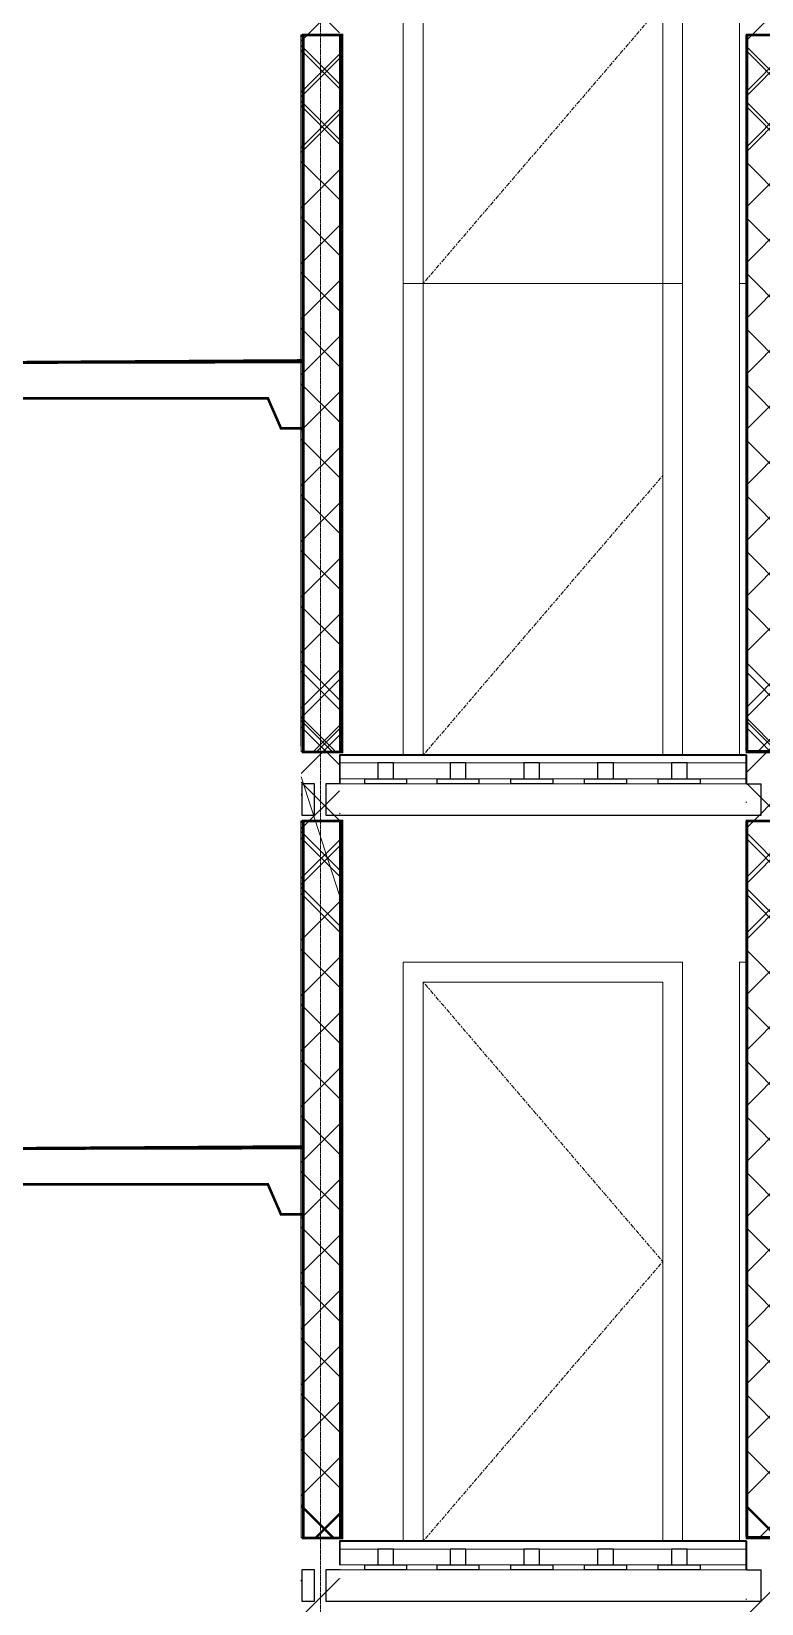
# Model space of a CAD drawing. Header units: inches. Extents: x -2431 to 214825, y 3 to 92804.
# Drawn here: x 162324 to 165112, y 17803 to 23803 of the extents above; entities that cross this region are included whole.
import ezdxf

# ---------------------------------------------------------------- set-up
doc = ezdxf.new("R2010")
doc.units = ezdxf.units.IN
doc.header["$MEASUREMENT"] = 0
doc.linetypes.add('Линия сетки', pattern=[22.224999999999994, 12.7, -3.174999999999999, 3.174999999999999, -3.174999999999999])
doc.linetypes.add('Центр', pattern=[31.749999999999996, 6.349999999999999, -4.7625, 15.875, -4.7625])
for name, color, linetype, lineweight in [('A-DOOR', 250, 'Continuous', 9), ('A-DOOR-FRAM', 250, 'Continuous', 18), ('A-FLOR', 250, 'Continuous', 9), ('A-WALL', 250, 'Continuous', 9), ('A-WALL-PATT', 250, 'Continuous', 25), ('I-WALL', 250, 'Continuous', 9), ('S-GRID', 250, 'Continuous', 9)]:
    doc.layers.add(name, color=color, linetype=linetype, lineweight=lineweight)
pattern_1 = [(45, (164716.2814225166, 32090.74681734701), (-251.4471713899363, 251.4471713899363), []), (45, (164716.2814225166, 32471.74681734701), (-251.4471713899363, 251.4471713899363), [])]
pattern_2 = [(45, (164716.2814225166, 32090.74681734701), (-106.0660171779821, 106.0660171779821), []), (135, (164716.2814225166, 32090.74681734701), (-106.0660171779821, -106.0660171779821), [])]
pattern_3 = [(45, (164716.2814225166, 31490.74681734701), (-251.4471713899363, 251.4471713899363), []), (45, (164716.2814225166, 31871.74681734701), (-251.4471713899363, 251.4471713899363), [])]
pattern_4 = [(45, (164716.2814225166, 31490.74681734701), (-106.0660171779821, 106.0660171779821), []), (135, (164716.2814225166, 31490.74681734701), (-106.0660171779821, -106.0660171779821), [])]

# ---------------------------------------------------------------- blocks, each defined once
blk = doc.blocks.new('Одиночные-Щитовые - 0915 x 2134 мм-348962-Сечение 0')
at = {"layer": 'A-DOOR', "linetype": 'Центр'}
for p, q in [((-5142.589691944655, 2134), (-4227.589691944655, 1067)), ((-4227.589691944655, 1067), (-5142.589691944656, -1.353583911622991e-13))]:
    blk.add_line(p, q, dxfattribs=at)
at = {"layer": 'A-DOOR-FRAM', "lineweight": 9}
for p, q in [((-5218.589691944656, 2209.999999999999), (-5218.589691944656, 0)), ((-4151.589691944657, 2209.999999999999), (-5218.589691944656, 2209.999999999999)), ((-4151.589691944657, 0), (-4151.589691944657, 2209.999999999999)), ((-5142.589691944656, 0), (-5142.589691944656, 2134.000000000002)), ((-5142.589691944656, 2134.000000000002), (-4227.589691944657, 2134.000000000002)), ((-4227.589691944657, 2134.000000000002), (-4227.589691944657, 0))]:
    blk.add_line(p, q, dxfattribs=at)
blk = doc.blocks.new('Одиночные-Щитовые - 0915 x 2134 мм-348958-Сечение 0')
at = {"layer": 'A-DOOR-FRAM', "lineweight": 9}
for p, q in [((-3935.089691944609, 0), (-3935.089691944609, 2209.999999999999)), ((-3935.089691944609, 2209.999999999999), (-3910.089691944614, 2209.999999999999))]:
    blk.add_line(p, q, dxfattribs=at)
blk = doc.blocks.new('Одиночные-Щитовые - 0915 x 2134 мм-V45-Сечение 0')
at = {"layer": 'A-DOOR', "linetype": 'Центр'}
for p, q in [((-5142.589691944655, 12934.00000000008), (-4227.589691944655, 11867.00000000008)), ((-4227.589691944655, 11867.00000000008), (-5142.589691944656, 10800.00000000008))]:
    blk.add_line(p, q, dxfattribs=at)
at = {"layer": 'A-DOOR'}
blk.add_line((-5142.589691944656, 10800.00000000008), (-4227.589691944657, 10800.00000000008), dxfattribs=at)
at = {"layer": 'A-DOOR-FRAM', "lineweight": 9}
for p, q in [((-5218.589691944656, 13010.00000000008), (-5218.589691944656, 10800.00000000008)), ((-4151.589691944657, 13010.00000000008), (-5218.589691944656, 13010.00000000008)), ((-4151.589691944657, 10800.00000000008), (-4151.589691944657, 13010.00000000008)), ((-5142.589691944656, 10800.00000000008), (-5142.589691944656, 12934.00000000008)), ((-5142.589691944656, 12934.00000000008), (-4227.589691944657, 12934.00000000008)), ((-4227.589691944657, 12934.00000000008), (-4227.589691944657, 10800.00000000008)), ((-5218.589691944656, 10800.00000000008), (-5142.589691944656, 10800.00000000008)), ((-4227.589691944657, 10800.00000000008), (-4151.589691944657, 10800.00000000008))]:
    blk.add_line(p, q, dxfattribs=at)
blk = doc.blocks.new('Одиночные-Щитовые - 0915 x 2134 мм-V46-Сечение 0')
at = {"layer": 'A-DOOR-FRAM', "lineweight": 9}
for p, q in [((-3935.089691944609, 10800.00000000008), (-3935.089691944609, 13010.00000000008)), ((-3935.089691944609, 13010.00000000008), (-3910.089691944614, 13010.00000000008)), ((-3935.089691944609, 10800.00000000008), (-3910.089691944614, 10800.00000000008))]:
    blk.add_line(p, q, dxfattribs=at)

msp = doc.modelspace()

# ---------------------------------------------------------------- hatches: boundary and pattern name
at = {"layer": 'A-WALL-PATT', "lineweight": 9}
h = msp.add_hatch(dxfattribs=at)
h.set_pattern_fill('FP_3', color=256, style=0, pattern_type=2)
h.set_pattern_definition(pattern_3)
h.paths.add_polyline_path([(163500.447730572, 21040.74681734707), (163502.447730572, 21040.74681734707), (163502.447730572, 24640.74681734707), (163500.447730572, 24640.74681734707), (163500.447730572, 22148.86821811082)], flags=0)
h = msp.add_hatch(dxfattribs=at)
h.set_pattern_fill('FP_3', color=256, style=0, pattern_type=2)
h.set_pattern_definition(pattern_3)
h.paths.add_polyline_path([(165052.447730572, 21040.74681734707), (165054.447730572, 21040.74681734707), (165054.447730572, 24640.74681734707), (165052.447730572, 24640.74681734707), (165052.447730572, 23907.55357025663)], flags=0)
h = msp.add_hatch(dxfattribs=at)
h.set_pattern_fill('FP_2', color=256, style=0, pattern_type=2)
h.set_pattern_definition(pattern_4)
h.paths.add_polyline_path([(163500.447730572, 24388.9989342253), (163354.447730572, 24388.9989342253), (163354.447730572, 21053.20426850743), (163500.447730572, 21053.20426850743)])
h.paths.add_polyline_path([(163355.883689857, 24490.74681734707), (163404.2844127769, 24490.74681734707), (163404.2844127769, 24530.74681734713), (163355.883689857, 24530.74681734713)])
h = msp.add_hatch(dxfattribs=at)
h.set_pattern_fill('FP_2', color=256, style=0, pattern_type=2)
h.set_pattern_definition(pattern_4)
h.paths.add_polyline_path([(165200.447730572, 24388.9989342225), (165054.4477305721, 24388.9989342225), (165054.447730572, 21056.89903738291), (165200.4477305721, 21056.89903738286)])
h = msp.add_hatch(dxfattribs=at)
h.set_pattern_fill('FP_3', color=256, style=0, pattern_type=2)
h.set_pattern_definition(pattern_1)
h.paths.add_polyline_path([(163500.447730572, 18040.74681734707), (163502.447730572, 18040.74681734707), (163502.447730572, 21640.74681734707), (163500.447730572, 21640.74681734707), (163500.447730572, 19231.49751381919)], flags=0)
h = msp.add_hatch(dxfattribs=at)
h.set_pattern_fill('FP_3', color=256, style=0, pattern_type=2)
h.set_pattern_definition(pattern_1)
h.paths.add_polyline_path([(165052.447730572, 18040.74681734707), (165054.447730572, 18040.74681734707), (165054.447730572, 21640.74681734707), (165052.447730572, 21640.74681734707), (165052.447730572, 20990.18286596501)], flags=0)
h = msp.add_hatch(dxfattribs=at)
h.set_pattern_fill('FP_2', color=256, style=0, pattern_type=2)
h.set_pattern_definition(pattern_2)
h.paths.add_polyline_path([(163500.447730572, 21388.9989342253), (163354.4477305719, 21388.9989342253), (163354.447730572, 18053.20426850743), (163500.447730572, 18053.20426850743)])
h = msp.add_hatch(dxfattribs=at)
h.set_pattern_fill('FP_2', color=256, style=0, pattern_type=2)
h.set_pattern_definition(pattern_2)
h.paths.add_polyline_path([(165200.447730572, 21388.9989342225), (165054.4477305721, 21388.9989342225), (165054.447730572, 18056.89903738291), (165200.4477305721, 18056.89903738291)])

# ---------------------------------------------------------------- linework, layer by layer
for p, q in [((163502.447730572, 23788.9989342253), (163352.447730572, 23788.9989342253)), ((165054.447730572, 23788.9989342225), (165052.447730572, 23788.9989342225)), ((165054.447730572, 23788.9989342225), (165200.447730572, 23788.9989342225)), ((163502.447730572, 21053.20426850743), (163354.447730572, 21053.20426850743)), ((163502.447730572, 21040.74681734707), (165054.4477305721, 21040.74681734707)), ((163706.5718784914, 21010.74681734992), (163646.5718784914, 21010.74681734992)), ((163646.5718784914, 21010.74681734992), (163646.5718784914, 20950.74681734992)), ((163706.5718784913, 21010.74681734992), (163646.5718784913, 21010.74681734992)), ((163646.5718784913, 21010.74681734992), (163646.5718784913, 20950.74681734992)), ((163706.5718784914, 20950.74681734992), (163706.5718784914, 21010.74681734992)), ((163706.5718784913, 20950.74681734992), (163706.5718784913, 21010.74681734992)), ((163982.9419795679, 21010.74681734986), (163922.9419795679, 21010.74681734986)), ((163922.9419795679, 21010.74681734986), (163922.9419795679, 20950.74681734986)), ((163982.9419795678, 21010.74681734986), (163922.9419795678, 21010.74681734986)), ((163922.9419795678, 21010.74681734986), (163922.9419795678, 20950.74681734986)), ((163982.9419795679, 20950.74681734986), (163982.9419795679, 21010.74681734986)), ((163982.9419795678, 20950.74681734986), (163982.9419795678, 21010.74681734986)), ((164264.5829941634, 21010.74681734986), (164204.5829941634, 21010.74681734986)), ((164204.5829941634, 21010.74681734986), (164204.5829941634, 20950.74681734986)), ((164264.5829941633, 21010.74681734986), (164204.5829941633, 21010.74681734986)), ((164204.5829941633, 21010.74681734986), (164204.5829941633, 20950.74681734986)), ((164264.5829941634, 20950.74681734986), (164264.5829941634, 21010.74681734986)), ((164264.5829941633, 20950.74681734986), (164264.5829941633, 21010.74681734986)), ((164546.2240087591, 21010.7468173526), (164486.2240087591, 21010.7468173526)), ((164486.2240087591, 21010.7468173526), (164486.2240087591, 20950.7468173526)), ((164546.224008759, 21010.7468173526), (164486.224008759, 21010.7468173526)), ((164486.224008759, 21010.7468173526), (164486.224008759, 20950.7468173526)), ((164546.2240087591, 20950.7468173526), (164546.2240087591, 21010.7468173526)), ((164546.224008759, 20950.7468173526), (164546.224008759, 21010.7468173526)), ((164827.8650233546, 21010.74681735528), (164767.8650233546, 21010.74681735528)), ((164767.8650233546, 21010.74681735528), (164767.8650233546, 20950.74681735528)), ((164827.8650233545, 21010.74681735528), (164767.8650233545, 21010.74681735528)), ((164767.8650233545, 21010.74681735528), (164767.8650233545, 20950.74681735528)), ((164827.8650233546, 20950.74681735528), (164827.8650233546, 21010.74681735528)), ((164827.8650233545, 20950.74681735528), (164827.8650233545, 21010.74681735528)), ((165052.447730572, 21040.74681734707), (165054.447730572, 21040.74681734707)), ((165054.4477305721, 21040.74681734707), (165054.4477305721, 20930.74681734707)), ((165054.447730572, 21040.74681734707), (165054.4477305721, 20930.74681734707)), ((163596.5718784914, 20950.74681734992), (163756.5718784914, 20950.74681734992)), ((163596.5718784914, 20930.74681734992), (163596.5718784914, 20950.74681734992)), ((163596.5718784913, 20950.74681734992), (163756.5718784913, 20950.74681734992)), ((163596.5718784913, 20930.74681734992), (163596.5718784913, 20950.74681734992)), ((163646.5718784914, 20950.74681734992), (163706.5718784914, 20950.74681734992)), ((163646.5718784913, 20950.74681734992), (163706.5718784913, 20950.74681734992)), ((163756.5718784914, 20950.74681734992), (163756.5718784914, 20930.74681734992)), ((163756.5718784913, 20950.74681734992), (163756.5718784913, 20930.74681734992)), ((163872.9419795679, 20950.74681734986), (164032.9419795679, 20950.74681734986)), ((163872.9419795679, 20930.74681734986), (163872.9419795679, 20950.74681734986)), ((163872.9419795678, 20950.74681734986), (164032.9419795678, 20950.74681734986)), ((163872.9419795678, 20930.74681734986), (163872.9419795678, 20950.74681734986)), ((163922.9419795679, 20950.74681734986), (163982.9419795679, 20950.74681734986)), ((163922.9419795678, 20950.74681734986), (163982.9419795678, 20950.74681734986)), ((164032.9419795679, 20950.74681734986), (164032.9419795679, 20930.74681734986)), ((164032.9419795678, 20950.74681734986), (164032.9419795678, 20930.74681734986)), ((164154.5829941634, 20950.74681734986), (164314.5829941634, 20950.74681734986)), ((164154.5829941634, 20930.74681734986), (164154.5829941634, 20950.74681734986)), ((164154.5829941633, 20950.74681734986), (164314.5829941633, 20950.74681734986)), ((164154.5829941633, 20930.74681734986), (164154.5829941633, 20950.74681734986)), ((164204.5829941634, 20950.74681734986), (164264.5829941634, 20950.74681734986)), ((164204.5829941633, 20950.74681734986), (164264.5829941633, 20950.74681734986)), ((164314.5829941634, 20950.74681734986), (164314.5829941634, 20930.74681734986)), ((164314.5829941633, 20950.74681734986), (164314.5829941633, 20930.74681734986)), ((164436.2240087591, 20950.7468173526), (164596.2240087591, 20950.7468173526)), ((164436.2240087591, 20930.7468173526), (164436.2240087591, 20950.7468173526)), ((164436.224008759, 20950.7468173526), (164596.224008759, 20950.7468173526)), ((164436.224008759, 20930.7468173526), (164436.224008759, 20950.7468173526)), ((164486.2240087591, 20950.7468173526), (164546.2240087591, 20950.7468173526)), ((164486.224008759, 20950.7468173526), (164546.224008759, 20950.7468173526)), ((164596.2240087591, 20950.7468173526), (164596.2240087591, 20930.7468173526)), ((164596.224008759, 20950.7468173526), (164596.224008759, 20930.7468173526)), ((164717.8650233546, 20950.74681735528), (164877.8650233546, 20950.74681735528)), ((164717.8650233546, 20930.74681735528), (164717.8650233546, 20950.74681735528)), ((164717.8650233545, 20950.74681735528), (164877.8650233545, 20950.74681735528)), ((164717.8650233545, 20930.74681735528), (164717.8650233545, 20950.74681735528)), ((164767.8650233546, 20950.74681735528), (164827.8650233546, 20950.74681735528)), ((164767.8650233545, 20950.74681735528), (164827.8650233545, 20950.74681735528)), ((164877.8650233546, 20950.74681735528), (164877.8650233546, 20930.74681735528)), ((164877.8650233545, 20950.74681735528), (164877.8650233545, 20930.74681735528)), ((163404.2844127769, 20930.74681734713), (163355.883689857, 20930.74681734713)), ((163355.883689857, 20930.74681734713), (163355.883689857, 20811.67644874461)), ((163404.2844127769, 20811.67644874461), (163404.2844127769, 20930.74681734713)), ((163502.447730572, 20930.74681734713), (163448.7328049132, 20930.74681734713)), ((163448.7328049132, 20930.74681734713), (163448.7328049132, 20811.36464429961)), ((163756.5718784914, 20930.74681734992), (163596.5718784914, 20930.74681734992)), ((163756.5718784913, 20930.74681734992), (163596.5718784913, 20930.74681734992)), ((164032.9419795679, 20930.74681734986), (163872.9419795679, 20930.74681734986)), ((164032.9419795678, 20930.74681734986), (163872.9419795678, 20930.74681734986)), ((164314.5829941634, 20930.74681734986), (164154.5829941634, 20930.74681734986)), ((164314.5829941633, 20930.74681734986), (164154.5829941633, 20930.74681734986)), ((164596.2240087591, 20930.7468173526), (164436.2240087591, 20930.7468173526)), ((164596.224008759, 20930.7468173526), (164436.224008759, 20930.7468173526)), ((164877.8650233546, 20930.74681735528), (164717.8650233546, 20930.74681735528)), ((164877.8650233545, 20930.74681735528), (164717.8650233545, 20930.74681735528)), ((165054.4477305721, 20930.74681734707), (165111.0355341841, 20930.74681734707)), ((165111.0355341841, 20811.36464429961), (165111.0355341841, 20930.74681734707)), ((163502.447730572, 20788.9989342253), (163352.447730572, 20788.9989342253)), ((163355.883689857, 20811.67644874461), (163404.2844127769, 20811.67644874461)), ((163448.7328049132, 20811.36464429961), (165111.0355341841, 20811.36464429961)), ((165054.447730572, 20788.9989342225), (165052.447730572, 20788.9989342225)), ((165054.447730572, 20788.9989342225), (165200.447730572, 20788.9989342225)), ((163502.447730572, 18053.20426850743), (163354.447730572, 18053.20426850743)), ((163502.447730572, 18040.74681734707), (165054.4477305721, 18040.74681734707)), ((163706.5718784914, 18010.74681734992), (163646.5718784914, 18010.74681734992)), ((163646.5718784914, 18010.74681734992), (163646.5718784914, 17950.74681734992)), ((163706.5718784913, 18010.74681734992), (163646.5718784913, 18010.74681734992)), ((163646.5718784913, 18010.74681734992), (163646.5718784913, 17950.74681734992)), ((163706.5718784914, 17950.74681734992), (163706.5718784914, 18010.74681734992)), ((163706.5718784913, 17950.74681734992), (163706.5718784913, 18010.74681734992)), ((163982.9419795679, 18010.74681734986), (163922.9419795679, 18010.74681734986)), ((163922.9419795679, 18010.74681734986), (163922.9419795679, 17950.74681734986)), ((163982.9419795678, 18010.74681734986), (163922.9419795678, 18010.74681734986)), ((163922.9419795678, 18010.74681734986), (163922.9419795678, 17950.74681734986)), ((163982.9419795679, 17950.74681734986), (163982.9419795679, 18010.74681734986)), ((163982.9419795678, 17950.74681734986), (163982.9419795678, 18010.74681734986)), ((164264.5829941634, 18010.74681734986), (164204.5829941634, 18010.74681734986)), ((164204.5829941634, 18010.74681734986), (164204.5829941634, 17950.74681734986)), ((164264.5829941633, 18010.74681734986), (164204.5829941633, 18010.74681734986)), ((164204.5829941633, 18010.74681734986), (164204.5829941633, 17950.74681734986)), ((164264.5829941634, 17950.74681734986), (164264.5829941634, 18010.74681734986)), ((164264.5829941633, 17950.74681734986), (164264.5829941633, 18010.74681734986)), ((164546.2240087591, 18010.7468173526), (164486.2240087591, 18010.7468173526)), ((164486.2240087591, 18010.7468173526), (164486.2240087591, 17950.7468173526)), ((164546.224008759, 18010.7468173526), (164486.224008759, 18010.7468173526)), ((164486.224008759, 18010.7468173526), (164486.224008759, 17950.7468173526)), ((164546.2240087591, 17950.7468173526), (164546.2240087591, 18010.7468173526)), ((164546.224008759, 17950.7468173526), (164546.224008759, 18010.7468173526)), ((164827.8650233546, 18010.74681735528), (164767.8650233546, 18010.74681735528)), ((164767.8650233546, 18010.74681735528), (164767.8650233546, 17950.74681735528)), ((164827.8650233545, 18010.74681735528), (164767.8650233545, 18010.74681735528)), ((164767.8650233545, 18010.74681735528), (164767.8650233545, 17950.74681735528)), ((164827.8650233546, 17950.74681735528), (164827.8650233546, 18010.74681735528)), ((164827.8650233545, 17950.74681735528), (164827.8650233545, 18010.74681735528)), ((165052.447730572, 18040.74681734707), (165054.447730572, 18040.74681734707)), ((165054.4477305721, 18040.74681734707), (165054.4477305721, 17930.74681734707)), ((165054.447730572, 18040.74681734707), (165054.4477305721, 17930.74681734707)), ((163596.5718784914, 17950.74681734992), (163756.5718784914, 17950.74681734992)), ((163596.5718784914, 17930.74681734992), (163596.5718784914, 17950.74681734992)), ((163596.5718784913, 17950.74681734992), (163756.5718784913, 17950.74681734992)), ((163596.5718784913, 17930.74681734992), (163596.5718784913, 17950.74681734992)), ((163646.5718784914, 17950.74681734992), (163706.5718784914, 17950.74681734992)), ((163646.5718784913, 17950.74681734992), (163706.5718784913, 17950.74681734992)), ((163756.5718784914, 17950.74681734992), (163756.5718784914, 17930.74681734992)), ((163756.5718784913, 17950.74681734992), (163756.5718784913, 17930.74681734992)), ((163872.9419795679, 17950.74681734986), (164032.9419795679, 17950.74681734986)), ((163872.9419795679, 17930.74681734986), (163872.9419795679, 17950.74681734986)), ((163872.9419795678, 17950.74681734986), (164032.9419795678, 17950.74681734986)), ((163872.9419795678, 17930.74681734986), (163872.9419795678, 17950.74681734986)), ((163922.9419795679, 17950.74681734986), (163982.9419795679, 17950.74681734986)), ((163922.9419795678, 17950.74681734986), (163982.9419795678, 17950.74681734986)), ((164032.9419795679, 17950.74681734986), (164032.9419795679, 17930.74681734986)), ((164032.9419795678, 17950.74681734986), (164032.9419795678, 17930.74681734986)), ((164154.5829941634, 17950.74681734986), (164314.5829941634, 17950.74681734986)), ((164154.5829941634, 17930.74681734986), (164154.5829941634, 17950.74681734986)), ((164154.5829941633, 17950.74681734986), (164314.5829941633, 17950.74681734986)), ((164154.5829941633, 17930.74681734986), (164154.5829941633, 17950.74681734986)), ((164204.5829941634, 17950.74681734986), (164264.5829941634, 17950.74681734986)), ((164204.5829941633, 17950.74681734986), (164264.5829941633, 17950.74681734986)), ((164314.5829941634, 17950.74681734986), (164314.5829941634, 17930.74681734986)), ((164314.5829941633, 17950.74681734986), (164314.5829941633, 17930.74681734986)), ((164436.2240087591, 17950.7468173526), (164596.2240087591, 17950.7468173526)), ((164436.2240087591, 17930.7468173526), (164436.2240087591, 17950.7468173526)), ((164436.224008759, 17950.7468173526), (164596.224008759, 17950.7468173526)), ((164436.224008759, 17930.7468173526), (164436.224008759, 17950.7468173526)), ((164486.2240087591, 17950.7468173526), (164546.2240087591, 17950.7468173526)), ((164486.224008759, 17950.7468173526), (164546.224008759, 17950.7468173526)), ((164596.2240087591, 17950.7468173526), (164596.2240087591, 17930.7468173526)), ((164596.224008759, 17950.7468173526), (164596.224008759, 17930.7468173526)), ((164717.8650233546, 17950.74681735528), (164877.8650233546, 17950.74681735528)), ((164717.8650233546, 17930.74681735528), (164717.8650233546, 17950.74681735528)), ((164717.8650233545, 17950.74681735528), (164877.8650233545, 17950.74681735528)), ((164717.8650233545, 17930.74681735528), (164717.8650233545, 17950.74681735528)), ((164767.8650233546, 17950.74681735528), (164827.8650233546, 17950.74681735528)), ((164767.8650233545, 17950.74681735528), (164827.8650233545, 17950.74681735528)), ((164877.8650233546, 17950.74681735528), (164877.8650233546, 17930.74681735528)), ((164877.8650233545, 17950.74681735528), (164877.8650233545, 17930.74681735528)), ((163404.2844127769, 17930.74681734713), (163355.883689857, 17930.74681734713)), ((163355.883689857, 17930.74681734713), (163355.883689857, 17811.67644874461)), ((163355.883689857, 17930.74681734719), (163355.883689857, 17811.67644874461)), ((163355.883689857, 17930.74681734719), (163355.883689857, 17811.67644874461)), ((163404.2844127769, 17811.67644874461), (163404.2844127769, 17930.74681734713)), ((163404.2844127769, 17811.67644874461), (163404.2844127769, 17930.74681734719)), ((163404.2844127769, 17811.67644874461), (163404.2844127769, 17930.74681734719)), ((163502.447730572, 17930.74681734713), (163448.7328049132, 17930.74681734713)), ((163448.7328049132, 17930.74681734713), (163448.7328049132, 17811.36464429961)), ((163448.7328049132, 17930.74681734719), (163448.7328049132, 17811.36464429967)), ((163448.7328049132, 17930.74681734719), (163448.7328049132, 17811.36464429967)), ((163756.5718784914, 17930.74681734992), (163596.5718784914, 17930.74681734992)), ((163756.5718784913, 17930.74681734992), (163596.5718784913, 17930.74681734992)), ((164032.9419795679, 17930.74681734986), (163872.9419795679, 17930.74681734986)), ((164032.9419795678, 17930.74681734986), (163872.9419795678, 17930.74681734986)), ((164314.5829941634, 17930.74681734986), (164154.5829941634, 17930.74681734986)), ((164314.5829941633, 17930.74681734986), (164154.5829941633, 17930.74681734986)), ((164596.2240087591, 17930.7468173526), (164436.2240087591, 17930.7468173526)), ((164596.224008759, 17930.7468173526), (164436.224008759, 17930.7468173526)), ((164877.8650233546, 17930.74681735528), (164717.8650233546, 17930.74681735528)), ((164877.8650233545, 17930.74681735528), (164717.8650233545, 17930.74681735528)), ((165054.4477305721, 17930.74681734707), (165111.0355341841, 17930.74681734707)), ((165111.0355341841, 17811.36464429961), (165111.0355341841, 17930.74681734707)), ((165111.0355341841, 17811.36464429967), (165111.0355341841, 17930.74681734707)), ((165111.0355341841, 17811.36464429967), (165111.0355341841, 17930.74681734707)), ((163355.883689857, 17811.67644874461), (163404.2844127769, 17811.67644874461)), ((163355.883689857, 17811.67644874461), (163404.2844127769, 17811.67644874461)), ((163355.883689857, 17811.67644874461), (163404.2844127769, 17811.67644874461)), ((163448.7328049132, 17811.36464429961), (165111.0355341841, 17811.36464429961)), ((163448.7328049132, 17811.36464429967), (165111.0355341841, 17811.36464429967)), ((163448.7328049132, 17811.36464429967), (165111.0355341841, 17811.36464429967))]:
    msp.add_line(p, q)
at = {"lineweight": 0}
for p, q in [((163502.447730572, 21010.74681734713), (165054.4477305721, 21010.74681734707)), ((163502.447730572, 21010.74681734713), (165054.447730572, 21010.74681734707)), ((163500.447730572, 20950.74681734713), (165054.4477305721, 20950.74681734707)), ((163500.447730572, 20950.74681734713), (165054.447730572, 20950.74681734707)), ((163502.447730572, 20930.74681734713), (165054.4477305721, 20930.74681734707)), ((163502.447730572, 20930.74681734713), (165054.447730572, 20930.74681734707)), ((163502.447730572, 18010.74681734713), (165054.4477305721, 18010.74681734707)), ((163502.447730572, 18010.74681734713), (165054.447730572, 18010.74681734707)), ((163500.447730572, 17950.74681734713), (165054.4477305721, 17950.74681734707)), ((163500.447730572, 17950.74681734713), (165054.447730572, 17950.74681734707)), ((163502.447730572, 17930.74681734713), (165054.4477305721, 17930.74681734707)), ((163502.447730572, 17930.74681734713), (165054.447730572, 17930.74681734707))]:
    msp.add_line(p, q, dxfattribs=at)
at = {"const_width": 10}
for points in [[(163510.0002155266, 21053.03327292891), (163362.0002155266, 21053.03327292891), (163362.0002155266, 23788.82793864683), (163510.0002155266, 23788.82793864683), (163510.0002155266, 21053.03327292891)], [(165204.7790417857, 21053.03327292902), (165056.7790417857, 21053.03327292902), (165056.7790417857, 23788.82793864695), (165204.7790417857, 23788.82793864695), (165204.7790417857, 21053.03327292902)], [(163510.0002155266, 18053.03327292891), (163362.0002155266, 18053.03327292891), (163362.0002155266, 20788.82793864683), (163510.0002155266, 20788.82793864683), (163510.0002155266, 18053.03327292891)], [(165204.7790417857, 18053.03327292902), (165056.7790417857, 18053.03327292902), (165056.7790417857, 20788.82793864695), (165204.7790417857, 20788.82793864695), (165204.7790417857, 18053.03327292902)]]:
    msp.add_lwpolyline(points, dxfattribs=at)
for points in [[(163362.0002155271, 22287.98485521177), (163276.8203101755, 22287.98485521177), (163226.6860906087, 22402.87136510302), (162103.2259978142, 22402.79209369185), (162022.0841618338, 22244.13715937363), (161912.8022809612, 22030.46058399749), (161834.8518916249, 22030.46058399748), (161834.8518916249, 22244.13715937369), (161889.8821786576, 22244.13715937369), (161889.8821786576, 22537.88836796351), (163362.0002155261, 22537.97055464316)], [(163362.0002155271, 19287.98485521177), (163276.8203101755, 19287.98485521177), (163226.6860906087, 19402.87136510302), (162103.2259978142, 19402.79209369185), (162022.0841618338, 19244.13715937363), (161912.8022809612, 19030.46058399749), (161834.8518916249, 19030.46058399748), (161834.8518916249, 19244.13715937369), (161889.8821786576, 19244.13715937369), (161889.8821786576, 19537.88836796351), (163362.0002155261, 19537.97055464316)]]:
    msp.add_lwpolyline(points, close=True, dxfattribs=at)
at = {"layer": 'A-DOOR', "linetype": 'Центр'}
for p, q in [((164734.947730572, 22107.74681734707), (163819.947730572, 21040.74681734707)), ((164734.947730572, 19107.74681734707), (163819.947730572, 18040.74681734707))]:
    msp.add_line(p, q, dxfattribs=at)
at = {"layer": 'A-DOOR-FRAM', "lineweight": 9}
for p, q in [((163743.947730572, 23250.74681734707), (163743.947730572, 21040.74681734707)), ((164810.947730572, 21040.74681734707), (164810.947730572, 23250.74681734707)), ((165027.447730572, 21040.74681734707), (165027.447730572, 23250.74681734707)), ((163819.947730572, 21040.74681734707), (163819.947730572, 23174.74681734707)), ((164734.947730572, 23174.74681734707), (164734.947730572, 21040.74681734707)), ((163743.947730572, 20250.74681734707), (163743.947730572, 18040.74681734707)), ((164810.947730572, 18040.74681734707), (164810.947730572, 20250.74681734707)), ((165027.447730572, 18040.74681734707), (165027.447730572, 20250.74681734707)), ((163819.947730572, 18040.74681734707), (163819.947730572, 20174.74681734707)), ((164734.947730572, 20174.74681734707), (164734.947730572, 18040.74681734707))]:
    msp.add_line(p, q, dxfattribs=at)
at = {"layer": 'A-FLOR', "lineweight": 35}
for p, q in [((165054.4477305721, 21040.74681734707), (163500.447730572, 21040.74681734707)), ((163354.447730572, 20890.74681734707), (163355.883689857, 20890.74681734707)), ((165054.4477305721, 18040.74681734707), (163500.447730572, 18040.74681734707)), ((163352.447730572, 17890.74681734707), (163355.883689857, 17890.74681734707))]:
    msp.add_line(p, q, dxfattribs=at)
at = {"layer": 'A-WALL', "lineweight": 25}
for p, q in [((163352.447730572, 23788.9989342253), (163352.447730572, 21074.81495536462)), ((163352.447730572, 23788.9989342253), (163352.447730572, 21940.74681734707)), ((163502.447730572, 21053.20426850743), (163502.447730572, 23788.9989342253)), ((163502.447730572, 21053.20426850743), (163502.447730572, 23788.9989342253)), ((163502.447730572, 21053.20426850743), (163502.447730572, 23788.9989342253)), ((163502.447730572, 21053.20426850743), (163502.447730572, 23788.9989342253)), ((163502.447730572, 21940.74681734707), (163502.447730572, 23788.9989342253)), ((165052.4477305721, 23788.9989342225), (165052.4477305721, 21056.89903738291)), ((165052.447730572, 23788.9989342225), (165052.447730572, 21056.89903738291)), ((165052.447730572, 23788.9989342225), (165052.447730572, 21056.89903738286)), ((165052.447730572, 23788.9989342225), (165052.447730572, 21056.89903738291)), ((165052.447730572, 23788.9989342225), (165052.447730572, 21940.74681734707)), ((163502.447730572, 21040.74681734707), (163500.447730572, 21040.74681734707)), ((163502.447730572, 21040.74681734707), (163500.447730572, 21040.74681734707)), ((163502.447730572, 20930.74681734713), (163502.447730572, 21040.74681734707)), ((163502.447730572, 20930.74681734713), (163502.447730572, 21040.74681734707)), ((163502.447730572, 20930.74681734713), (163502.447730572, 21040.74681734707)), ((163502.447730572, 20930.74681734713), (163502.447730572, 21040.74681734707)), ((163502.447730572, 20930.74681734713), (163502.447730572, 21040.74681734707)), ((165202.447730572, 21056.89903738291), (165052.447730572, 21056.89903738291)), ((165052.4477305721, 21040.74681734707), (165052.447730572, 20930.74681734707)), ((165054.4477305721, 21040.74681734707), (165052.447730572, 21040.74681734707)), ((165052.447730572, 21040.74681734707), (165052.447730572, 20930.74681734707)), ((165052.447730572, 21040.74681734707), (165052.447730572, 20930.74681734707)), ((165052.447730572, 21040.74681734707), (165052.447730572, 20930.74681734707)), ((165052.447730572, 21040.74681734707), (165052.4477305721, 20930.74681734707)), ((163352.447730572, 20788.9989342253), (163352.447730572, 18940.74681734713)), ((163502.447730572, 18053.20426850743), (163502.447730572, 20788.9989342253)), ((163502.447730572, 18053.20426850743), (163502.447730572, 20788.9989342253)), ((163502.447730572, 18053.20426850743), (163502.447730572, 20788.9989342253)), ((163502.447730572, 18940.74681734713), (163502.447730572, 20788.9989342253)), ((163502.4477305721, 18053.20426850743), (163502.447730572, 20788.9989342253)), ((165052.447730572, 20788.9989342225), (165052.447730572, 18056.89903738291)), ((165052.447730572, 20788.9989342225), (165052.447730572, 18056.89903738286)), ((165052.447730572, 20788.99893422244), (165052.447730572, 18056.89903738291)), ((165052.4477305721, 20788.9989342225), (165052.447730572, 18940.74681734713)), ((165052.447730572, 20788.9989342225), (165052.447730572, 18056.89903738291)), ((163502.447730572, 18040.74681734707), (163500.447730572, 18040.74681734707)), ((163502.447730572, 17950.74681734713), (163502.447730572, 18040.74681734707)), ((163502.447730572, 17950.74681734713), (163502.447730572, 18040.74681734707)), ((163502.447730572, 17950.74681734713), (163502.447730572, 18040.74681734707)), ((163502.4477305721, 17950.74681734713), (163502.4477305722, 18040.74681734707)), ((165202.447730572, 18056.89903738291), (165052.447730572, 18056.89903738291)), ((165052.447730572, 18040.74681734707), (165052.447730572, 17930.74681734707)), ((165052.447730572, 18040.74681734707), (165052.447730572, 17930.74681734707)), ((165052.447730572, 18040.74681734707), (165052.447730572, 17930.74681734707)), ((165052.447730572, 18040.74681734707), (165052.447730572, 17930.74681734707))]:
    msp.add_line(p, q, dxfattribs=at)
at = {"layer": 'A-WALL'}
for p, q in [((163354.447730572, 23788.9989342253), (163354.447730572, 21053.20426850743)), ((163354.447730572, 23788.9989342253), (163354.447730572, 21053.20426850743)), ((163354.447730572, 23788.9989342253), (163354.447730572, 21053.20426850743)), ((163354.447730572, 23788.9989342253), (163354.447730572, 21053.20426850743)), ((163354.447730572, 23788.9989342253), (163354.447730572, 21940.74681734707)), ((163354.447730572, 23788.9989342253), (163354.4477305719, 21053.20426850743)), ((163500.447730572, 23788.9989342253), (163500.447730572, 21053.20426850743)), ((163500.4477305719, 23788.9989342253), (163500.447730572, 21053.20426850743)), ((163500.447730572, 23788.9989342253), (163500.447730572, 21053.20426850743)), ((163500.447730572, 23788.9989342253), (163500.447730572, 21053.20426850743)), ((163500.447730572, 23788.9989342253), (163500.447730572, 21940.74681734707)), ((165054.447730572, 23788.9989342225), (165054.4477305721, 21056.89903738291)), ((165054.4477305721, 23788.9989342225), (165054.4477305721, 21056.89903738291)), ((165054.4477305721, 23788.9989342225), (165054.4477305721, 21056.89903738286)), ((165054.447730572, 23788.9989342225), (165054.447730572, 21056.89903738291)), ((165054.4477305721, 23788.9989342225), (165054.447730572, 21940.74681734707)), ((163500.447730572, 21040.74681734707), (163500.447730572, 20930.74681734713)), ((163500.447730572, 21040.74681734707), (163500.447730572, 20930.74681734713)), ((163500.447730572, 21040.74681734707), (163500.447730572, 20930.74681734713)), ((163500.447730572, 21040.74681734707), (163500.447730572, 20930.74681734713)), ((163500.447730572, 21040.74681734707), (163500.447730572, 20930.74681734713)), ((165054.4477305721, 21040.74681734707), (165054.447730572, 20930.74681734707)), ((165054.4477305721, 21040.74681734707), (165054.4477305721, 20930.74681734707)), ((165054.4477305721, 21040.74681734707), (165054.4477305721, 20930.74681734707)), ((165054.447730572, 21040.74681734707), (165054.4477305721, 20930.74681734707)), ((165054.447730572, 21040.74681734707), (165054.447730572, 20930.74681734707)), ((163354.4477305719, 20788.9989342253), (163354.4477305719, 18053.20426850743)), ((163354.447730572, 20788.9989342253), (163354.447730572, 18053.20426850743)), ((163354.447730572, 20788.9989342253), (163354.447730572, 18053.20426850743)), ((163354.4477305721, 20788.9989342253), (163354.447730572, 18940.74681734713)), ((163354.447730572, 20788.9989342253), (163354.4477305718, 18053.20426850743)), ((163500.447730572, 20788.9989342253), (163500.447730572, 18053.20426850743)), ((163500.447730572, 20788.9989342253), (163500.447730572, 18053.20426850743)), ((163500.447730572, 20788.9989342253), (163500.447730572, 18053.20426850743)), ((163500.447730572, 20788.9989342253), (163500.447730572, 18940.74681734713)), ((163500.447730572, 20788.9989342253), (163500.4477305721, 18053.20426850743)), ((165054.447730572, 20788.9989342225), (165054.447730572, 18056.89903738291)), ((165054.4477305721, 20788.99893422244), (165054.4477305721, 18056.89903738286)), ((165054.447730572, 20788.9989342225), (165054.4477305721, 18056.89903738291)), ((165054.447730572, 20788.9989342225), (165054.447730572, 18940.74681734713)), ((165054.4477305721, 20788.9989342225), (165054.447730572, 18056.89903738291)), ((163500.447730572, 18040.74681734707), (163500.447730572, 17950.74681734713)), ((163500.447730572, 18040.74681734707), (163500.447730572, 17950.74681734713)), ((163500.447730572, 18040.74681734707), (163500.447730572, 17950.74681734713)), ((163500.4477305721, 18040.74681734707), (163500.4477305721, 17950.74681734713)), ((165054.447730572, 18040.74681734707), (165054.447730572, 17930.74681734707)), ((165054.4477305721, 18040.74681734707), (165054.4477305721, 17930.74681734707)), ((165054.447730572, 18040.74681734707), (165054.447730572, 17930.74681734707)), ((165054.447730572, 18040.74681734707), (165054.447730572, 17930.74681734707))]:
    msp.add_line(p, q, dxfattribs=at)
at = {"layer": 'A-WALL-PATT', "linetype": 'Continuous', "lineweight": 9}
for p, q in [((163354.447730572, 23782.61444563721), (163360.83221916, 23788.9989342253)), ((163352.447730572, 23731.39981366659), (163354.447730572, 23733.39981366659)), ((163500.447730572, 23602.56538289902), (163354.447730572, 23748.56538289902)), ((163354.447730572, 23570.48241128126), (163500.447730572, 23716.48241128121)), ((165200.447730572, 23599.62165774661), (165054.4477305721, 23745.62165774661)), ((165054.4477305721, 23573.42613643361), (165200.4477305721, 23719.42613643361)), ((163352.447730572, 23609.50547088671), (163354.447730572, 23611.50547088671)), ((163500.447730572, 23390.43334854301), (163354.447730572, 23536.43334854301)), ((165200.447730572, 23387.48962339066), (165054.4477305721, 23533.48962339066)), ((163354.447730572, 23358.35037692531), (163500.447730572, 23504.35037692526)), ((165054.4477305721, 23361.29410207766), (165200.447730572, 23507.29410207761)), ((163474.0729136755, 21053.20426850748), (163354.447730572, 21172.82945161092)), ((163412.9055190862, 21053.20426850743), (163500.447730572, 21140.74647999322)), ((165167.4344196477, 21056.89903738291), (165054.4477305721, 21169.88572645851)), ((163354.447730572, 20958.35037692526), (163500.447730572, 20504.35037692526)), ((163354.447730572, 20782.61444563721), (163360.83221916, 20788.9989342253)), ((163352.447730572, 20731.39981366659), (163354.447730572, 20733.39981366659)), ((163500.447730572, 20602.56538289902), (163354.447730572, 20748.56538289896)), ((163354.447730572, 20570.48241128121), (163500.447730572, 20716.48241128121)), ((165200.447730572, 20599.62165774661), (165054.4477305721, 20745.62165774661)), ((165054.4477305721, 20573.42613643361), (165200.4477305721, 20719.42613643361)), ((163352.447730572, 20609.50547088671), (163354.447730572, 20611.50547088671)), ((163500.447730572, 20390.43334854301), (163354.447730572, 20536.43334854301)), ((165200.447730572, 20387.48962339066), (165054.4477305721, 20533.48962339066)), ((165054.4477305721, 20361.29410207766), (165200.447730572, 20507.29410207761)), ((163474.0729136755, 18053.20426850748), (163354.447730572, 18172.82945161092)), ((163412.9055190862, 18053.20426850743), (163500.447730572, 18140.74647999322)), ((165167.4344196477, 18056.89903738291), (165054.4477305721, 18169.88572645851)), ((163354.447730572, 17752.46292662062), (163500.447730572, 17898.46292662068)), ((163354.447730572, 17752.46292662062), (163500.447730572, 17898.46292662068)), ((163500.447730572, 17896.76587034576), (163502.447730572, 17898.76587034576)), ((163500.447730572, 17896.76587034576), (163502.447730572, 17898.76587034576)), ((165054.4477305721, 17755.40665177302), (165200.4477305721, 17901.40665177302)), ((165054.4477305721, 17755.40665177302), (165200.4477305721, 17901.40665177302)), ((165052.447730572, 17818.18849922635), (165054.447730572, 17820.18849922635)), ((165052.447730572, 17818.18849922635), (165054.447730572, 17820.18849922635))]:
    msp.add_line(p, q, dxfattribs=at)
at = {"layer": 'I-WALL'}
for p, q in [((163743.947730572, 21040.74681734707), (163502.447730572, 21040.74681734707)), ((164734.947730572, 21040.74681734707), (163819.947730572, 21040.74681734707)), ((165027.447730572, 21040.74681734707), (164810.947730572, 21040.74681734707))]:
    msp.add_line(p, q, dxfattribs=at)
at = {"layer": 'S-GRID', "linetype": 'Линия сетки', "ltscale": 0.5}
msp.add_line((163427.447730572, 6468.297885715467), (163427.447730572, 42486.79996381543), dxfattribs=at)

# ---------------------------------------------------------------- block references
at = {"layer": 'A-DOOR'}
for name, p in [('Одиночные-Щитовые - 0915 x 2134 мм-V45-Сечение 0', (168962.5374225166, 12040.74681734701)), ('Одиночные-Щитовые - 0915 x 2134 мм-V46-Сечение 0', (168962.5374225166, 12040.74681734701)), ('Одиночные-Щитовые - 0915 x 2134 мм-348962-Сечение 0', (168962.5374225166, 18040.74681734707)), ('Одиночные-Щитовые - 0915 x 2134 мм-348958-Сечение 0', (168962.5374225166, 18040.74681734707))]:
    msp.add_blockref(name, p, dxfattribs=at)

doc.saveas('drawing.dxf')
